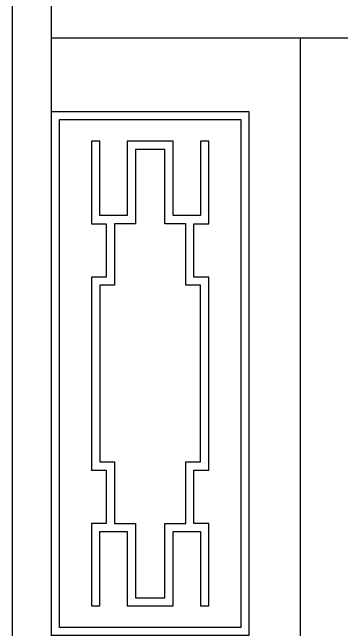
# Model space of a CAD drawing. Extents: x 4107 to 6907, y 781 to 4481.
# Drawn here: x 4107 to 4526, y 2748 to 3532 of the extents above; entities that cross this region are included whole.
import ezdxf

# ---------------------------------------------------------------- set-up
doc = ezdxf.new("R2010")
doc.units = 0
doc.header["$LTSCALE"] = 60
doc.header["$MEASUREMENT"] = 0
for name, color, linetype in [('3', 3, 'CONTINUOUS'), ('4', 4, 'CONTINUOUS'), ('7', 7, 'CONTINUOUS')]:
    doc.layers.add(name, color=color, linetype=linetype)

msp = doc.modelspace()

# ---------------------------------------------------------------- linework, layer by layer
at = {"layer": '3'}
msp.add_lwpolyline([(4166.55, 2750.64), (4166.55, 3396.22), (4397.37, 3396.22), (4397.37, 2750.64)], close=True, dxfattribs=at)
for points in [[(4207.42, 3368.59), (4207.42, 3263.8), (4226.16, 3263.8), (4226.16, 3196.05), (4207.42, 3196.05), (4207.42, 2950.81), (4226.16, 2950.81), (4226.16, 2883.06), (4207.42, 2883.06), (4207.42, 2778.27), (4217.86, 2778.27), (4217.86, 2872.62), (4252.75, 2872.62), (4252.75, 2778.27), (4311.17, 2778.27), (4311.17, 2872.62), (4346.06, 2872.62), (4346.06, 2778.27), (4356.5, 2778.27), (4356.5, 2883.06), (4337.75, 2883.06), (4337.75, 2950.81), (4356.5, 2950.81), (4356.5, 3196.05), (4337.75, 3196.05), (4337.75, 3263.8), (4356.5, 3263.8), (4356.5, 3368.59), (4346.06, 3368.59), (4346.06, 3274.24), (4311.17, 3274.24), (4311.17, 3368.59), (4252.75, 3368.59), (4252.75, 3274.24), (4217.86, 3274.24), (4217.86, 3368.59), (4207.42, 3368.59)], [(4346.06, 3185.6), (4327.31, 3185.6), (4327.31, 3263.8), (4300.72, 3263.8), (4300.72, 3358.15), (4263.19, 3358.15), (4263.19, 3263.8), (4236.61, 3263.8), (4236.61, 3185.6), (4217.86, 3185.6), (4217.86, 2961.25), (4236.61, 2961.25), (4236.61, 2883.06), (4263.19, 2883.06), (4263.19, 2788.71), (4300.72, 2788.71), (4300.72, 2883.06), (4327.31, 2883.06), (4327.31, 2961.25), (4346.06, 2961.25), (4346.06, 3185.6)]]:
    msp.add_lwpolyline(points, dxfattribs=at)
at = {"layer": '4'}
msp.add_lwpolyline([(5506.67, 4480.52), (4106.67, 4480.52), (4106.67, 780.51), (4529.86, 780.51)], dxfattribs=at)
at = {"layer": '7'}
msp.add_line((4156.55, 780.51), (4156.55, 4480.52), dxfattribs=at)
for points in [[(6856.78, 3499.41), (6856.78, 3499.41), (6856.78, 3499.41), (4156.55, 3499.41)], [(4472.63, 3499.41), (4472.63, 1127.12)]]:
    msp.add_lwpolyline(points, dxfattribs=at)
msp.add_lwpolyline([(4156.55, 2740.64), (4156.55, 3406.22), (4407.37, 3406.22), (4407.37, 2740.64)], close=True, dxfattribs=at)

doc.saveas('drawing.dxf')
